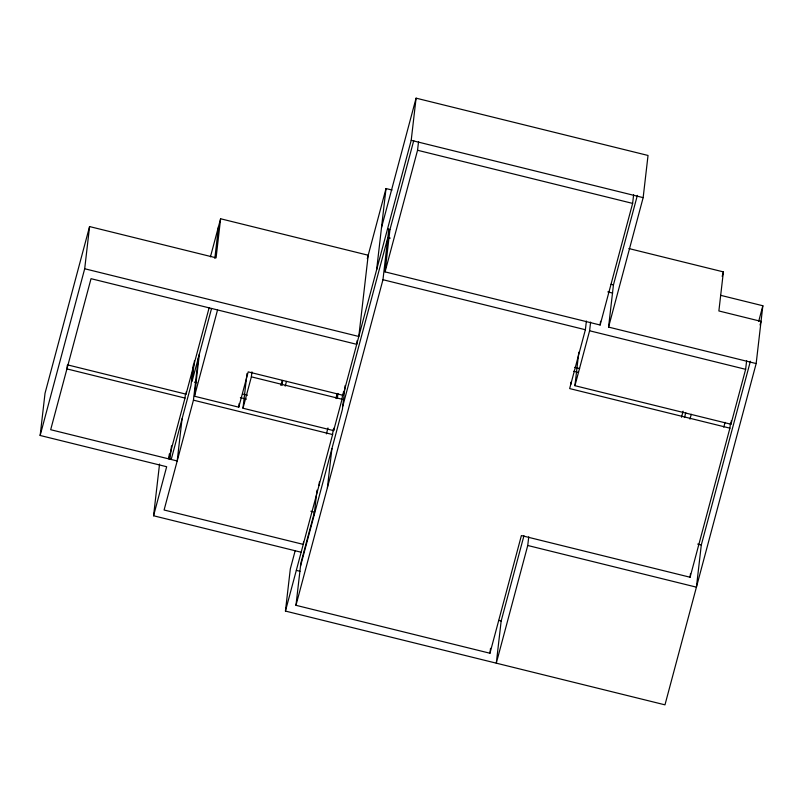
<?xml version="1.0" encoding="UTF-8"?>
<svg xmlns="http://www.w3.org/2000/svg" width="803" height="803" viewBox="0 0 803 803"><rect width="100%" height="100%" fill="white"/><g stroke="black" fill="none" stroke-linecap="round" stroke-linejoin="round"><path stroke-width="1.2" d="M301.165 552.233L153.564 515.767L166.663 466.734L40.15 435.477L45.028 393.289L89.575 226.566L216.087 257.823L220.604 218.767L368.206 255.234L358.8 336.477L84.696 268.754L89.575 226.566M67.071 367.664L67.352 365.184M153.564 515.767L159.546 464.064M169.333 453.926L168.76 458.884L185.001 398.077L185.433 394.363M169.965 459.276L171.511 445.856M182.07 418.785L177.192 460.972L50.679 429.715L91.03 278.681L356.713 344.326L357.144 340.602M67.974 364.984L186.055 394.163L186.336 391.673M193.382 364.692L190.984 385.44L171.21 459.446M194.436 360.768L192.027 381.515L211.54 308.513M303.544 541.905L303.253 544.384L164.093 510.005L193.443 400.165L198.321 357.977M295.133 550.878L290.325 568.895L285.436 611.073L664.974 704.843L756.165 363.558L608.564 327.092L643.153 197.638L648.031 155.461L416.084 98.157L411.206 140.334L343.082 395.317L248.197 371.879L238.762 407.181L194.487 396.24L199.365 354.063M214.843 258.345L218.506 226.617M238.762 407.181L239.194 403.457M342.61 394.283L342.038 399.242L333.646 430.629L242.988 408.225L247.003 373.485M242.988 408.225L251.369 376.838L251.941 371.879M282.084 385.35L282.646 380.471M730.489 423.201L729.907 428.17L690.088 577.237L521.398 535.561L489.96 653.24L295.966 605.311L300.854 563.134L314.475 512.133L310.861 511.24M314.114 515.255L317.014 490.161M318.982 485.544L319.413 481.82M285.436 611.073L332.603 434.543L333.175 429.585M336.768 398.569L337.34 393.611M333.646 430.629L333.938 428.14M337.38 398.368L337.963 393.41M327.413 487.632L331.93 448.566M343.082 395.317L343.513 391.593M345.18 385.47L342.409 409.339L300.493 566.256M376.627 269.788L386.022 188.544L392.045 190.04M295.966 605.311L382.961 279.715L388.833 228.996M633.627 194.717L632.623 203.4L600.132 325.014L385.059 271.876L389.937 229.688L413.746 140.595M385.059 271.876L417.55 150.261L418.554 141.579M489.96 653.24L490.523 648.362M523.957 535.731L501.172 620.99L496.294 663.168L527.742 545.488L528.745 536.805M570.712 384.647L570.993 382.168M746.639 360.637L745.636 369.32L730.961 424.245L574.928 385.691L578.802 352.196M729.907 428.17L569.658 388.572L585.377 329.732L586.391 321.049M574.928 385.691L589.603 330.776L590.606 322.083M600.132 325.014L600.564 321.29M608.564 327.092L613.442 284.914L637.361 195.38M628.869 248.549L723.393 271.896L718.876 310.962L761.043 321.381L760.07 325.004M690.088 577.237L690.51 573.513M750.383 361.26L701.3 544.976L696.422 587.164L527.742 545.488M730.961 424.245L731.392 420.521M756.165 363.558L762.85 305.752L720.682 295.333M40.15 435.477L84.696 268.754M210.436 256.83L220.604 218.767M186.055 394.163L209.111 307.86M194.487 396.24L217.543 309.938M280.889 385.46L282.174 380.632M285.206 386.143L286.46 381.435M367.302 258.596L386.022 188.544M326.389 433.871L327.975 427.949M335.895 398.298L337.17 393.55M381.505 227.61L416.084 98.157M342.771 406.218L387.839 237.537L390.268 238.13M681.496 417.209L683.102 411.166M684.477 417.55L685.772 412.712M722.188 276.383L723.393 271.896M689.968 419.136L691.263 414.298M723.784 427.186L725.079 422.338M758.654 321.471L762.85 305.752M411.206 140.334L643.153 197.638M417.55 150.261L632.623 203.4M387.528 229.096L389.937 229.688M611.033 284.312L613.442 284.914M607.801 291.88L612.649 293.075M382.961 279.715L585.377 329.732M589.603 330.776L745.636 369.32M574.767 367.352L579.615 368.547M573.723 371.277L578.561 372.472M251.369 376.838L342.038 399.242M194.436 382.118L196.855 382.71M242.636 394.022L247.454 395.217M240.388 397.646L246.411 399.131M66.93 368.908L185.001 398.077M193.443 400.165L332.603 434.543M697.687 544.083L701.3 544.976M296.377 570.391L300.011 571.284M498.753 620.388L501.172 620.99"/></g></svg>
